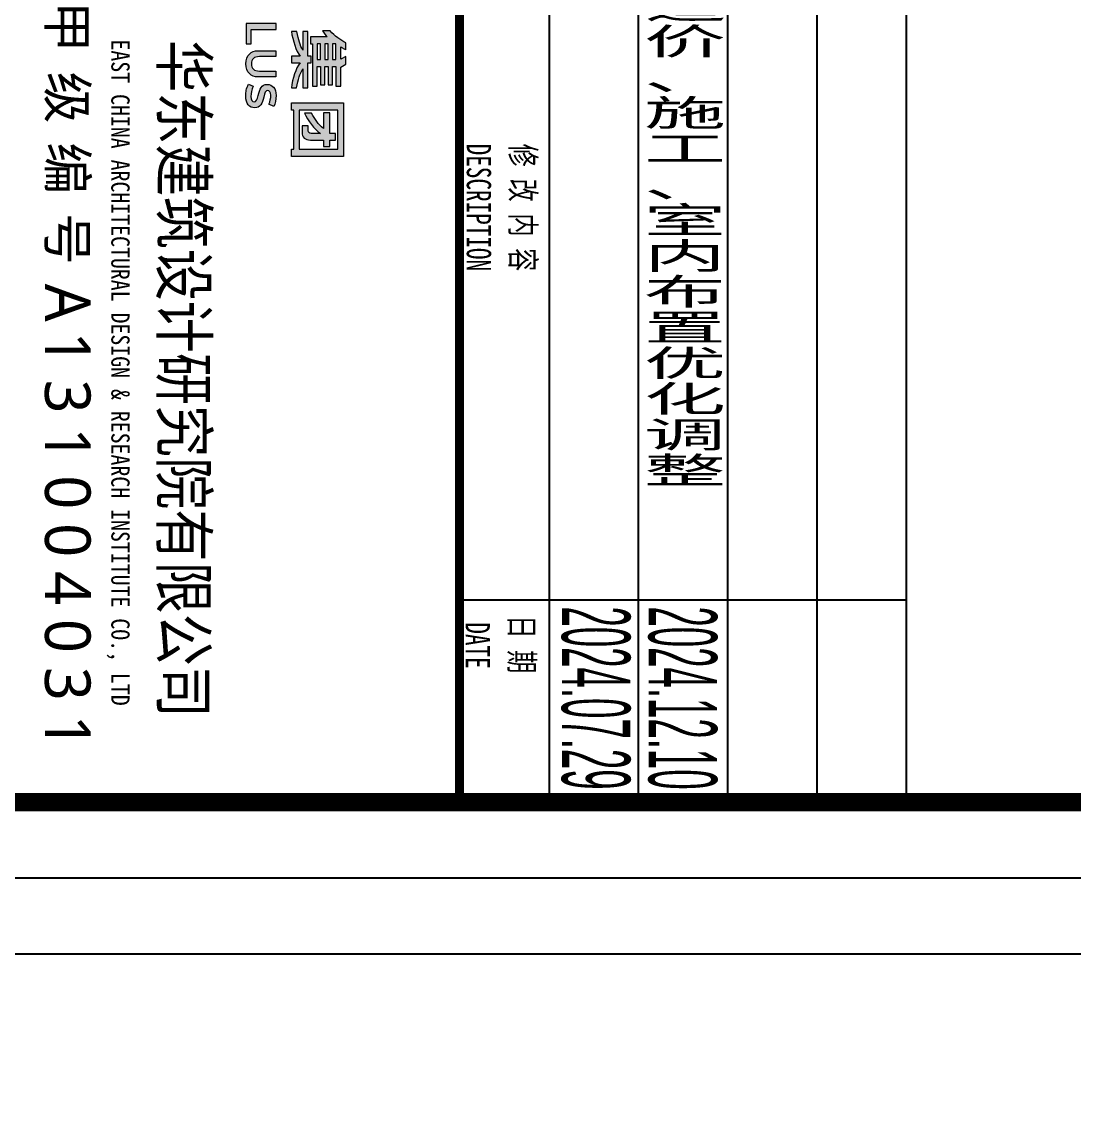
# Model space of a CAD drawing. Extents: x -8792 to 174344, y -43961 to 62816.
# Drawn here: x 127353 to 128460, y -11375 to -10215 of the extents above; entities that cross this region are included whole.
import ezdxf
from ezdxf.enums import TextEntityAlignment as Align
from ezdxf.xclip import XClip

# ---------------------------------------------------------------- set-up
doc = ezdxf.new("R2010")
doc.units = 0
doc.header["$LTSCALE"] = 50
doc.header["$XCLIPFRAME"] = 0
doc.linetypes.add('DOT2', pattern=[0.125, 0, -0.125])
for name, color, linetype in [('2017_11-sheet-LOGO$0$C-SHET-TTLB', 11, 'Continuous'), ('2017_11-sheet-R$0$C-SHET-TTLB', 11, 'Continuous'), ('2017_11-sheet-R2$0$C-SHET-TTLB', 11, 'Continuous'), ('A-FLOR-OTLN', 4, 'DOT2'), ('C-SHET-SHBD', 11, 'Continuous'), ('C-SHET-TTLB', 11, 'Continuous'), ('TK', 7, 'Continuous'), ('吊顶', 7, 'Continuous'), ('通-图框-文字', 4, 'Continuous')]:
    doc.layers.add(name, color=color, linetype=linetype)
doc.styles.add('2017_11-sheet-LOGO$0$微软雅黑L', font='')
doc.styles.add('2017_11-sheet-LOGO$0$黑体', font='')
doc.styles.add('2017_11-sheet-R2$0$SHEET-ECADI', font='', dxfattribs={"width": 0.7})
doc.styles.add('XD-2008', font='xd-hzs.shx', dxfattribs={"width": 0.7, "bigfont": 'xd-hztxt.shx'})
doc.styles.add('XD2008', font='@1romans.shx', dxfattribs={"width": 0.7, "bigfont": '!hztxt.shx'})
doc.styles.add('黑体', font='')
doc.styles.get('2017_11-sheet-LOGO$0$微软雅黑L').set_extended_font_data('Microsoft YaHei Light')
doc.styles.get('2017_11-sheet-LOGO$0$黑体').set_extended_font_data('SimHei')
doc.styles.get('2017_11-sheet-R2$0$SHEET-ECADI').set_extended_font_data('SimHei')
doc.styles.get('黑体').set_extended_font_data('SimHei')

# ---------------------------------------------------------------- blocks, each defined once
blk = doc.blocks.new('A$Cbd8d7c8c')
at = {"layer": 'A-FLOR-OTLN', "color": 8}
blk.add_lwpolyline([(-22721.2, -15689.9), (-43719.4, -33393.2, 0.413756), (-43991.6, -36561, 0.189672), (122158.2, -126683, 0.414786), (124666, -124719.5), (133885.2, -48361.9, 0.379931), (116453.3, -23207.9, 0.236452)], format="xyb", dxfattribs=at)
at = {"layer": '吊顶', "const_width": 3}
blk.add_lwpolyline([(36525.2, -42886.2, 0.056654), (31389.8, -41079.3), (30859.1, -40957.8, -0.112536), (21289.5, -36343.7, -0.028917), (3039, -19971, 0.413532), (-633.6, -19953.4), (-31397.9, -50352.8, 0.414781), (-31416.3, -54033.3, 0.170492), (123964.3, -129414.7, 0.412564), (126841.2, -127143.2), (136317.5, -48655.6, 1.269195), (87076.8, -54393.3)], format="xyb", dxfattribs=at)
blk = doc.blocks.new('A3文本框')
at = {"layer": 'Defpoints', "ltscale": 500}
blk.add_lwpolyline([(10, -10), (-420, -10), (-420, 297), (10, 297)], close=True, dxfattribs=at)
at = {"layer": 'C-SHET-SHBD', "style": 'XD2008', "width": 0.7}
for tag, height, p in [('子项名称', 4.5, (-37.489, 35.412)), ('图名', 4.5, (-37.489, 24.269)), ('比例', 3, (-56.3, 8.255)), ('MQJD-01', 3, (-13.245, 2.272))]:
    blk.add_attdef(tag, text='', height=height, dxfattribs=at).set_placement(p, align=Align.CENTER)
blk = doc.blocks.new('华东院_土建2018EcadiA3_2022_02-sheet-LOGO', base_point=(415.294, 161.488))
at = {"layer": '2017_11-sheet-LOGO$0$C-SHET-TTLB'}
h = blk.add_hatch(color=256, dxfattribs=at)
h.dxf.hatch_style = 2
edge = h.paths.add_edge_path()
edge.add_spline(control_points=[(364.662, 184.201), (364.662, 184.201), (364.662, 185.311), (364.662, 185.311), (364.62, 185.24), (364.352, 185.041), (364.264, 185), (364.264, 185), (364.264, 185.507), (364.264, 185.507), (364.616, 185.776), (364.889, 186.196), (365.049, 186.536), (365.049, 186.536), (365.512, 186.536), (365.512, 186.536), (365.492, 186.495), (365.46, 186.438), (365.419, 186.365), (365.367, 186.282), (365.331, 186.225), (365.31, 186.194), (365.31, 186.194), (366.138, 186.194), (366.138, 186.194), (366.138, 186.194), (365.948, 186.54), (365.948, 186.54), (365.948, 186.54), (366.448, 186.54), (366.448, 186.54), (366.448, 186.54), (366.652, 186.194), (366.652, 186.194), (366.652, 186.194), (367.913, 186.194), (367.913, 186.194), (367.913, 186.194), (367.913, 185.882), (367.913, 185.882), (367.913, 185.882), (366.605, 185.882), (366.605, 185.882), (366.605, 185.882), (366.605, 185.657), (366.605, 185.657), (366.605, 185.657), (367.827, 185.657), (367.827, 185.657), (367.827, 185.657), (367.827, 185.362), (367.827, 185.362), (367.827, 185.362), (366.605, 185.362), (366.605, 185.362), (366.605, 185.362), (366.605, 185.149), (366.605, 185.149), (366.605, 185.149), (367.827, 185.149), (367.827, 185.149), (367.827, 185.149), (367.827, 184.862), (367.827, 184.862), (367.827, 184.862), (366.605, 184.862), (366.605, 184.862), (366.605, 184.862), (366.605, 184.649), (366.605, 184.649), (366.605, 184.649), (367.913, 184.649), (367.913, 184.649), (367.913, 184.649), (367.913, 184.337), (367.913, 184.337), (367.913, 184.337), (365.115, 184.337), (365.115, 184.337), (365.115, 184.337), (365.115, 184.201), (365.115, 184.201), (365.115, 184.201), (364.662, 184.201), (364.662, 184.201)], knot_values=[0, 0, 0, 0, 1, 1, 1, 2, 2, 2, 3, 3, 3, 4, 4, 4, 5, 5, 5, 6, 6, 6, 7, 7, 7, 8, 8, 8, 9, 9, 9, 10, 10, 10, 11, 11, 11, 12, 12, 12, 13, 13, 13, 14, 14, 14, 15, 15, 15, 16, 16, 16, 17, 17, 17, 18, 18, 18, 19, 19, 19, 20, 20, 20, 21, 21, 21, 22, 22, 22, 23, 23, 23, 24, 24, 24, 25, 25, 25, 26, 26, 26, 27, 27, 27, 28, 28, 28, 28], degree=3, periodic=0)
edge = h.paths.add_edge_path()
edge.add_spline(control_points=[(364.301, 183.696), (364.301, 183.696), (364.301, 184.041), (364.301, 184.041), (364.301, 184.041), (365.924, 184.041), (365.924, 184.041), (365.924, 184.041), (365.924, 184.242), (365.924, 184.242), (365.924, 184.242), (366.376, 184.242), (366.376, 184.242), (366.376, 184.242), (366.376, 184.041), (366.376, 184.041), (366.376, 184.041), (368.016, 184.041), (368.016, 184.041), (368.016, 184.041), (368.016, 183.696), (368.016, 183.696), (368.016, 183.696), (366.773, 183.696), (366.773, 183.696), (367.088, 183.505), (367.451, 183.389), (368.016, 183.295), (368.016, 183.295), (368.016, 182.949), (368.016, 182.949), (367.403, 183.038), (366.739, 183.22), (366.376, 183.525), (366.376, 183.525), (366.376, 182.949), (366.376, 182.949), (366.376, 182.949), (365.924, 182.949), (365.924, 182.949), (365.924, 182.949), (365.924, 183.525), (365.924, 183.525), (365.633, 183.266), (364.874, 183.038), (364.301, 182.949), (364.301, 182.949), (364.301, 183.313), (364.301, 183.313), (364.885, 183.418), (365.198, 183.511), (365.541, 183.696), (365.541, 183.696), (364.301, 183.696), (364.301, 183.696)], knot_values=[0, 0, 0, 0, 1, 1, 1, 2, 2, 2, 3, 3, 3, 4, 4, 4, 5, 5, 5, 6, 6, 6, 7, 7, 7, 8, 8, 8, 9, 9, 9, 10, 10, 10, 11, 11, 11, 12, 12, 12, 13, 13, 13, 14, 14, 14, 15, 15, 15, 16, 16, 16, 17, 17, 17, 18, 18, 18, 18], degree=3, periodic=0)
h.paths.add_polyline_path([(365.115, 185.882), (365.115, 185.657), (366.153, 185.657), (366.153, 185.882)])
h.paths.add_polyline_path([(365.115, 185.362), (365.115, 185.149), (366.153, 185.149), (366.153, 185.362)])
h.paths.add_polyline_path([(365.115, 184.862), (365.115, 184.649), (366.153, 184.649), (366.153, 184.862)])
h = blk.add_hatch(color=256, dxfattribs=at)
h.dxf.hatch_style = 2
h.paths.add_polyline_path([(369.004, 182.949), (369.004, 186.388), (372.52, 186.388), (372.52, 182.949), (372.053, 182.949), (372.053, 183.12), (369.488, 183.12), (369.488, 182.949)])
h.paths.add_polyline_path([(369.488, 186.015), (369.488, 183.471), (372.053, 183.471), (372.053, 186.015)])
edge = h.paths.add_edge_path()
edge.add_spline(control_points=[(369.659, 185.063), (369.659, 185.063), (369.659, 185.469), (369.659, 185.469), (369.659, 185.469), (371.009, 185.469), (371.009, 185.469), (371.009, 185.469), (371.009, 185.86), (371.009, 185.86), (371.009, 185.86), (371.447, 185.86), (371.447, 185.86), (371.447, 185.86), (371.447, 185.469), (371.447, 185.469), (371.447, 185.469), (371.882, 185.469), (371.882, 185.469), (371.882, 185.469), (371.882, 185.063), (371.882, 185.063), (371.882, 185.063), (371.447, 185.063), (371.447, 185.063), (371.447, 185.063), (371.447, 184.197), (371.447, 184.197), (371.447, 183.842), (371.27, 183.651), (370.937, 183.651), (370.801, 183.651), (370.518, 183.651), (370.518, 183.651), (370.518, 183.651), (370.518, 184.048), (370.518, 184.048), (370.518, 184.048), (370.645, 184.048), (370.76, 184.048), (370.937, 184.048), (371.009, 184.098), (371.009, 184.259), (371.009, 184.259), (371.009, 184.876), (371.009, 184.876), (370.76, 184.448), (370.162, 184.048), (369.675, 183.814), (369.675, 183.814), (369.675, 184.277), (369.675, 184.277), (370.084, 184.492), (370.408, 184.711), (370.683, 185.063), (370.683, 185.063), (369.659, 185.063), (369.659, 185.063)], knot_values=[0, 0, 0, 0, 1, 1, 1, 2, 2, 2, 3, 3, 3, 4, 4, 4, 5, 5, 5, 6, 6, 6, 7, 7, 7, 8, 8, 8, 9, 9, 9, 10, 10, 10, 11, 11, 11, 12, 12, 12, 13, 13, 13, 14, 14, 14, 15, 15, 15, 16, 16, 16, 17, 17, 17, 18, 18, 18, 19, 19, 19, 19], degree=3, periodic=0)
h = blk.add_hatch(color=256, dxfattribs=at)
h.dxf.hatch_style = 2
h.paths.add_polyline_path([(364.185, 181.941), (363.789, 181.941), (363.789, 179.974), (365.11, 179.974), (365.11, 180.306), (364.185, 180.306)])
h = blk.add_hatch(color=256, dxfattribs=at)
h.dxf.hatch_style = 2
edge = h.paths.add_edge_path()
edge.add_spline(control_points=[(366.911, 180.859), (366.911, 180.494), (366.747, 180.316), (366.432, 180.316), (366.122, 180.316), (365.959, 180.491), (365.959, 180.859), (365.959, 180.859), (365.959, 181.924), (365.959, 181.924), (365.959, 181.924), (365.571, 181.924), (365.571, 181.924), (365.571, 181.924), (365.571, 180.756), (365.571, 180.756), (365.571, 180.306), (365.868, 179.951), (366.432, 179.951), (366.999, 179.951), (367.298, 180.308), (367.298, 180.756), (367.298, 180.756), (367.298, 181.924), (367.298, 181.924), (367.298, 181.924), (366.911, 181.924), (366.911, 181.924), (366.911, 181.924), (366.911, 180.859), (366.911, 180.859)], knot_values=[0, 0, 0, 0, 1, 1, 1, 2, 2, 2, 3, 3, 3, 4, 4, 4, 5, 5, 5, 6, 6, 6, 7, 7, 7, 8, 8, 8, 9, 9, 9, 10, 10, 10, 10], degree=3, periodic=0)
h = blk.add_hatch(color=256, dxfattribs=at)
h.dxf.hatch_style = 2
edge = h.paths.add_edge_path()
edge.add_spline(control_points=[(368.62, 181.131), (368.327, 181.197), (368.189, 181.254), (368.189, 181.392), (368.189, 181.514), (368.299, 181.602), (368.499, 181.602), (368.681, 181.602), (368.919, 181.546), (369.091, 181.474), (369.091, 181.474), (369.24, 181.793), (369.24, 181.793), (369.05, 181.874), (368.795, 181.946), (368.507, 181.946), (368.061, 181.946), (367.788, 181.702), (367.788, 181.359), (367.788, 180.976), (368.111, 180.861), (368.512, 180.77), (368.797, 180.704), (368.928, 180.645), (368.928, 180.512), (368.928, 180.369), (368.8, 180.291), (368.587, 180.291), (368.345, 180.291), (368.164, 180.316), (367.908, 180.44), (367.908, 180.44), (367.766, 180.133), (367.766, 180.133), (368.074, 179.978), (368.242, 179.949), (368.573, 179.949), (369.027, 179.949), (369.329, 180.171), (369.329, 180.546), (369.329, 180.903), (369.041, 181.036), (368.62, 181.131)], knot_values=[0, 0, 0, 0, 1, 1, 1, 2, 2, 2, 3, 3, 3, 4, 4, 4, 5, 5, 5, 6, 6, 6, 7, 7, 7, 8, 8, 8, 9, 9, 9, 10, 10, 10, 11, 11, 11, 12, 12, 12, 13, 13, 13, 14, 14, 14, 14], degree=3, periodic=0)
blk.add_lwpolyline([(340.294, 194.014, 0.6, 0.6, 0), (415.262, 194.014, 0.9, 0.9, 0)], format="xyseb", dxfattribs=at)
at = {"layer": '2017_11-sheet-LOGO$0$C-SHET-TTLB', "lineweight": 0}
for points in [[(369.004, 182.949), (369.004, 186.388), (372.52, 186.388), (372.52, 182.949), (372.053, 182.949), (372.053, 183.12), (369.488, 183.12), (369.488, 182.949), (369.004, 182.949)], [(365.115, 185.882), (365.115, 185.657), (366.153, 185.657), (366.153, 185.882), (365.115, 185.882)], [(369.488, 186.015), (369.488, 183.471), (372.053, 183.471), (372.053, 186.015), (369.488, 186.015)], [(365.115, 185.362), (365.115, 185.149), (366.153, 185.149), (366.153, 185.362), (365.115, 185.362)], [(365.115, 184.862), (365.115, 184.649), (366.153, 184.649), (366.153, 184.862), (365.115, 184.862)], [(364.185, 181.941), (363.789, 181.941), (363.789, 179.974), (365.11, 179.974), (365.11, 180.306), (364.185, 180.306), (364.185, 181.941)]]:
    blk.add_lwpolyline(points, dxfattribs=at)
for points, knots in [([(364.662, 184.201), (364.662, 184.201), (364.662, 185.311), (364.662, 185.311), (364.62, 185.24), (364.352, 185.041), (364.264, 185), (364.264, 185), (364.264, 185.507), (364.264, 185.507), (364.616, 185.776), (364.889, 186.196), (365.049, 186.536), (365.049, 186.536), (365.512, 186.536), (365.512, 186.536), (365.492, 186.495), (365.46, 186.438), (365.419, 186.365), (365.367, 186.282), (365.331, 186.225), (365.31, 186.194), (365.31, 186.194), (366.138, 186.194), (366.138, 186.194), (366.138, 186.194), (365.948, 186.54), (365.948, 186.54), (365.948, 186.54), (366.448, 186.54), (366.448, 186.54), (366.448, 186.54), (366.652, 186.194), (366.652, 186.194), (366.652, 186.194), (367.913, 186.194), (367.913, 186.194), (367.913, 186.194), (367.913, 185.882), (367.913, 185.882), (367.913, 185.882), (366.605, 185.882), (366.605, 185.882), (366.605, 185.882), (366.605, 185.657), (366.605, 185.657), (366.605, 185.657), (367.827, 185.657), (367.827, 185.657), (367.827, 185.657), (367.827, 185.362), (367.827, 185.362), (367.827, 185.362), (366.605, 185.362), (366.605, 185.362), (366.605, 185.362), (366.605, 185.149), (366.605, 185.149), (366.605, 185.149), (367.827, 185.149), (367.827, 185.149), (367.827, 185.149), (367.827, 184.862), (367.827, 184.862), (367.827, 184.862), (366.605, 184.862), (366.605, 184.862), (366.605, 184.862), (366.605, 184.649), (366.605, 184.649), (366.605, 184.649), (367.913, 184.649), (367.913, 184.649), (367.913, 184.649), (367.913, 184.337), (367.913, 184.337), (367.913, 184.337), (365.115, 184.337), (365.115, 184.337), (365.115, 184.337), (365.115, 184.201), (365.115, 184.201), (365.115, 184.201), (364.662, 184.201), (364.662, 184.201)], [0, 0, 0, 0, 1, 1, 1, 2, 2, 2, 3, 3, 3, 4, 4, 4, 5, 5, 5, 6, 6, 6, 7, 7, 7, 8, 8, 8, 9, 9, 9, 10, 10, 10, 11, 11, 11, 12, 12, 12, 13, 13, 13, 14, 14, 14, 15, 15, 15, 16, 16, 16, 17, 17, 17, 18, 18, 18, 19, 19, 19, 20, 20, 20, 21, 21, 21, 22, 22, 22, 23, 23, 23, 24, 24, 24, 25, 25, 25, 26, 26, 26, 27, 27, 27, 28, 28, 28, 28]), ([(369.659, 185.063), (369.659, 185.063), (369.659, 185.469), (369.659, 185.469), (369.659, 185.469), (371.009, 185.469), (371.009, 185.469), (371.009, 185.469), (371.009, 185.86), (371.009, 185.86), (371.009, 185.86), (371.447, 185.86), (371.447, 185.86), (371.447, 185.86), (371.447, 185.469), (371.447, 185.469), (371.447, 185.469), (371.882, 185.469), (371.882, 185.469), (371.882, 185.469), (371.882, 185.063), (371.882, 185.063), (371.882, 185.063), (371.447, 185.063), (371.447, 185.063), (371.447, 185.063), (371.447, 184.197), (371.447, 184.197), (371.447, 183.842), (371.27, 183.651), (370.937, 183.651), (370.801, 183.651), (370.518, 183.651), (370.518, 183.651), (370.518, 183.651), (370.518, 184.048), (370.518, 184.048), (370.518, 184.048), (370.645, 184.048), (370.76, 184.048), (370.937, 184.048), (371.009, 184.098), (371.009, 184.259), (371.009, 184.259), (371.009, 184.876), (371.009, 184.876), (370.76, 184.448), (370.162, 184.048), (369.675, 183.814), (369.675, 183.814), (369.675, 184.277), (369.675, 184.277), (370.084, 184.492), (370.408, 184.711), (370.683, 185.063), (370.683, 185.063), (369.659, 185.063), (369.659, 185.063)], [0, 0, 0, 0, 1, 1, 1, 2, 2, 2, 3, 3, 3, 4, 4, 4, 5, 5, 5, 6, 6, 6, 7, 7, 7, 8, 8, 8, 9, 9, 9, 10, 10, 10, 11, 11, 11, 12, 12, 12, 13, 13, 13, 14, 14, 14, 15, 15, 15, 16, 16, 16, 17, 17, 17, 18, 18, 18, 19, 19, 19, 19]), ([(364.301, 183.696), (364.301, 183.696), (364.301, 184.041), (364.301, 184.041), (364.301, 184.041), (365.924, 184.041), (365.924, 184.041), (365.924, 184.041), (365.924, 184.242), (365.924, 184.242), (365.924, 184.242), (366.376, 184.242), (366.376, 184.242), (366.376, 184.242), (366.376, 184.041), (366.376, 184.041), (366.376, 184.041), (368.016, 184.041), (368.016, 184.041), (368.016, 184.041), (368.016, 183.696), (368.016, 183.696), (368.016, 183.696), (366.773, 183.696), (366.773, 183.696), (367.088, 183.505), (367.451, 183.389), (368.016, 183.295), (368.016, 183.295), (368.016, 182.949), (368.016, 182.949), (367.403, 183.038), (366.739, 183.22), (366.376, 183.525), (366.376, 183.525), (366.376, 182.949), (366.376, 182.949), (366.376, 182.949), (365.924, 182.949), (365.924, 182.949), (365.924, 182.949), (365.924, 183.525), (365.924, 183.525), (365.633, 183.266), (364.874, 183.038), (364.301, 182.949), (364.301, 182.949), (364.301, 183.313), (364.301, 183.313), (364.885, 183.418), (365.198, 183.511), (365.541, 183.696), (365.541, 183.696), (364.301, 183.696), (364.301, 183.696)], [0, 0, 0, 0, 1, 1, 1, 2, 2, 2, 3, 3, 3, 4, 4, 4, 5, 5, 5, 6, 6, 6, 7, 7, 7, 8, 8, 8, 9, 9, 9, 10, 10, 10, 11, 11, 11, 12, 12, 12, 13, 13, 13, 14, 14, 14, 15, 15, 15, 16, 16, 16, 17, 17, 17, 18, 18, 18, 18]), ([(366.911, 180.859), (366.911, 180.494), (366.747, 180.316), (366.432, 180.316), (366.122, 180.316), (365.959, 180.491), (365.959, 180.859), (365.959, 180.859), (365.959, 181.924), (365.959, 181.924), (365.959, 181.924), (365.571, 181.924), (365.571, 181.924), (365.571, 181.924), (365.571, 180.756), (365.571, 180.756), (365.571, 180.306), (365.868, 179.951), (366.432, 179.951), (366.999, 179.951), (367.298, 180.308), (367.298, 180.756), (367.298, 180.756), (367.298, 181.924), (367.298, 181.924), (367.298, 181.924), (366.911, 181.924), (366.911, 181.924), (366.911, 181.924), (366.911, 180.859), (366.911, 180.859)], [0, 0, 0, 0, 1, 1, 1, 2, 2, 2, 3, 3, 3, 4, 4, 4, 5, 5, 5, 6, 6, 6, 7, 7, 7, 8, 8, 8, 9, 9, 9, 10, 10, 10, 10]), ([(368.62, 181.131), (368.327, 181.197), (368.189, 181.254), (368.189, 181.392), (368.189, 181.514), (368.299, 181.602), (368.499, 181.602), (368.681, 181.602), (368.919, 181.546), (369.091, 181.474), (369.091, 181.474), (369.24, 181.793), (369.24, 181.793), (369.05, 181.874), (368.795, 181.946), (368.507, 181.946), (368.061, 181.946), (367.788, 181.702), (367.788, 181.359), (367.788, 180.976), (368.111, 180.861), (368.512, 180.77), (368.797, 180.704), (368.928, 180.645), (368.928, 180.512), (368.928, 180.369), (368.8, 180.291), (368.587, 180.291), (368.345, 180.291), (368.164, 180.316), (367.908, 180.44), (367.908, 180.44), (367.766, 180.133), (367.766, 180.133), (368.074, 179.978), (368.242, 179.949), (368.573, 179.949), (369.027, 179.949), (369.329, 180.171), (369.329, 180.546), (369.329, 180.903), (369.041, 181.036), (368.62, 181.131)], [0, 0, 0, 0, 1, 1, 1, 2, 2, 2, 3, 3, 3, 4, 4, 4, 5, 5, 5, 6, 6, 6, 7, 7, 7, 8, 8, 8, 9, 9, 9, 10, 10, 10, 11, 11, 11, 12, 12, 12, 13, 13, 13, 14, 14, 14, 14])]:
    blk.add_open_spline(points, degree=3, knots=knots, dxfattribs=at)
at = {"layer": '2017_11-sheet-LOGO$0$C-SHET-TTLB', "style": '2017_11-sheet-LOGO$0$黑体', "width": 0.88}
blk.add_text('EAST CHINA ARCHITECTURAL DESIGN & RESEARCH INSTITUTE CO., LTD', height=1.2, dxfattribs=at).set_placement((364.831, 171.106))
at = {"layer": '2017_11-sheet-LOGO$0$C-SHET-TTLB'}
for s, height, style, p in [('甲', 2.5, '2017_11-sheet-LOGO$0$黑体', (362.297, 166.968)), ('级', 2.5, '2017_11-sheet-LOGO$0$黑体', (366.947, 166.968)), ('编', 2.5, '2017_11-sheet-LOGO$0$黑体', (371.597, 166.968)), ('号', 2.5, '2017_11-sheet-LOGO$0$黑体', (376.247, 166.968)), ('A', 3, '2017_11-sheet-LOGO$0$微软雅黑L', (380.897, 166.741)), ('1', 3, '2017_11-sheet-LOGO$0$微软雅黑L', (384.047, 166.741)), ('3', 3, '2017_11-sheet-LOGO$0$微软雅黑L', (387.197, 166.741)), ('1', 3, '2017_11-sheet-LOGO$0$微软雅黑L', (390.347, 166.741)), ('0', 3, '2017_11-sheet-LOGO$0$微软雅黑L', (393.497, 166.741)), ('0', 3, '2017_11-sheet-LOGO$0$微软雅黑L', (396.647, 166.741)), ('4', 3, '2017_11-sheet-LOGO$0$微软雅黑L', (399.797, 166.741)), ('0', 3, '2017_11-sheet-LOGO$0$微软雅黑L', (402.947, 166.741)), ('3', 3, '2017_11-sheet-LOGO$0$微软雅黑L', (406.097, 166.741)), ('1', 3, '2017_11-sheet-LOGO$0$微软雅黑L', (409.247, 166.741))]:
    blk.add_text(s, height=height, dxfattribs=dict(at, style=style)).set_placement(p)
at = {"layer": 'C-SHET-TTLB', "insert": (364.871, 177.388), "char_height": 3, "attachment_point": 1, "style": '黑体'}
blk.add_mtext_dynamic_manual_height_columns('{\\fSimHei|b1|i0|c134|p49;\\W0.838;华东建筑设计研究院有限公司}', width=61.40037, gutter_width=18.242, heights=[8.641], dxfattribs=at)
blk = doc.blocks.new('华东院_土建2018EcadiA3_2021_06-sheet-R', base_point=(415, 5))
at = {"layer": '2017_11-sheet-R$0$C-SHET-TTLB'}
blk.add_blockref('华东院_土建2018EcadiA3_2022_02-sheet-LOGO', (415.294, 161.488), dxfattribs=at)
blk = doc.blocks.new('华东院_土建2018EcadiA0_2021_06-sheet-R2', base_point=(415, 5))
at = {"layer": '2017_11-sheet-R2$0$C-SHET-TTLB'}
for p, q in [((340, 321.379), (414.499, 321.379)), ((347.914, 321.379), (347.914, 292)), ((401.422, 321.379), (401.422, 292)), ((340, 315.495), (414.499, 315.495)), ((340, 309.632), (414.499, 309.632)), ((340, 303.748), (414.499, 303.748)), ((340, 297.885), (414.499, 297.885)), ((340, 292), (414.499, 292))]:
    blk.add_line(p, q, dxfattribs=at)
at = {"layer": '2017_11-sheet-R2$0$C-SHET-TTLB', "style": '2017_11-sheet-R2$0$SHEET-ECADI', "width": 0.7}
for s, p in [('序 号', (341.271, 295.378)), ('修 改 内 容', (371.391, 295.378)), ('日 期', (402.403, 295.299)), ('NO.', (341.271, 292.474)), ('DESCRIPTION', (371.391, 292.474)), ('DATE', (402.874, 292.396))]:
    blk.add_text(s, height=1.6, dxfattribs=at).set_placement(p)
blk = doc.blocks.new('A$Ce60f285c')
at = {"layer": '2017_11-sheet-R$0$C-SHET-TTLB'}
blk.add_line((345.294, 199.014), (419.793, 199.014), dxfattribs=at)
at = {"layer": 'C-SHET-TTLB'}
for points in [[(430, 307), (430, 0), (0, 0), (0, 307)], [(425, 302), (425, 5), (5, 5), (5, 302)]]:
    blk.add_lwpolyline(points, close=True, dxfattribs=at)
at = {"layer": 'C-SHET-TTLB', "const_width": 1.2}
blk.add_lwpolyline([(18.4, 297), (420, 297), (420, 10), (18.4, 10)], close=True, dxfattribs=at)
at = {"layer": 'C-SHET-TTLB'}
for name, p in [('华东院_土建2018EcadiA3_2021_06-sheet-R', (420, 10)), ('华东院_土建2018EcadiA0_2021_06-sheet-R2', (420.294, -87.986))]:
    blk.add_blockref(name, p, dxfattribs=at)
at = {"layer": 'C-SHET-SHBD', "ltscale": 10, "style": 'XD2008'}
for s, width, p in [('根据审计、造价、施工、室内布置优化调整', 0.55, (354.639, 211.355)), ('2024.12.10', 0.4, (407.123, 211.45)), ('2024.07.29', 0.4, (407.123, 205.741))]:
    blk.add_text(s, height=4.5, dxfattribs=dict(at, width=width)).set_placement(p)
at = {"layer": 'C-SHET-SHBD', "style": 'XD2008', "width": 0.7}
for tag, p in [('审定人', (345.736, 128.403)), ('设总', (345.736, 118.195)), ('审核人', (345.736, 107.963)), ('专业负责人', (345.736, 97.755)), ('校对人', (345.736, 87.546)), ('设计人', (345.736, 77.639))]:
    blk.add_attdef(tag, p, '', height=2.8, dxfattribs=at)
for tag, p in [('工程编号', (368.416, 27.046)), ('阶段', (404.414, 27.046)), ('专业', (404.414, 19.691))]:
    blk.add_attdef(tag, text='', height=3.5, dxfattribs=at).set_placement(p, align=Align.MIDDLE_CENTER)
at = {"layer": 'C-SHET-SHBD', "style": 'XD2008', "width": 0.7, "flags": 1}
blk.add_attdef('日期', text='', height=3.5, dxfattribs=at).set_placement((368.416, 13.426), align=Align.MIDDLE_CENTER)
at = {"layer": '通-图框-文字', "style": 'XD-2008', "width": 0.7}
for tag, p in [('建设单位', (383.408, 70.61)), ('项目名称', (383.282, 58.428))]:
    blk.add_attdef(tag, text='', height=5, dxfattribs=at).set_placement(p, align=Align.MIDDLE_CENTER)
blk = doc.blocks.new('A$C6049850a')
at = {"ltscale": 10}
blk.add_blockref('A$Ce60f285c', (0, 0), dxfattribs=at)

msp = doc.modelspace()

# ---------------------------------------------------------------- block references
at = {"ltscale": 10}
ref = msp.add_blockref('A$Cbd8d7c8c', (22321.982, 94074.685), dxfattribs=at)
XClip(ref).set_block_clipping_path([(76291.0063025201, -72283.9918497168), (103268.9259821397, -47877.3086105986)])
at = {"ltscale": 10, "xscale": 16, "yscale": 16, "zscale": 16, "rotation": 270}
msp.add_blockref('A$C6049850a', (124628.87, -4316.044), dxfattribs=at)
at = {"layer": 'TK', "color": 0, "xscale": 16, "yscale": 16, "zscale": 16, "rotation": 270}
msp.add_blockref('A3文本框', (124788.87, -11036.044), dxfattribs=at)

doc.saveas('drawing.dxf')
